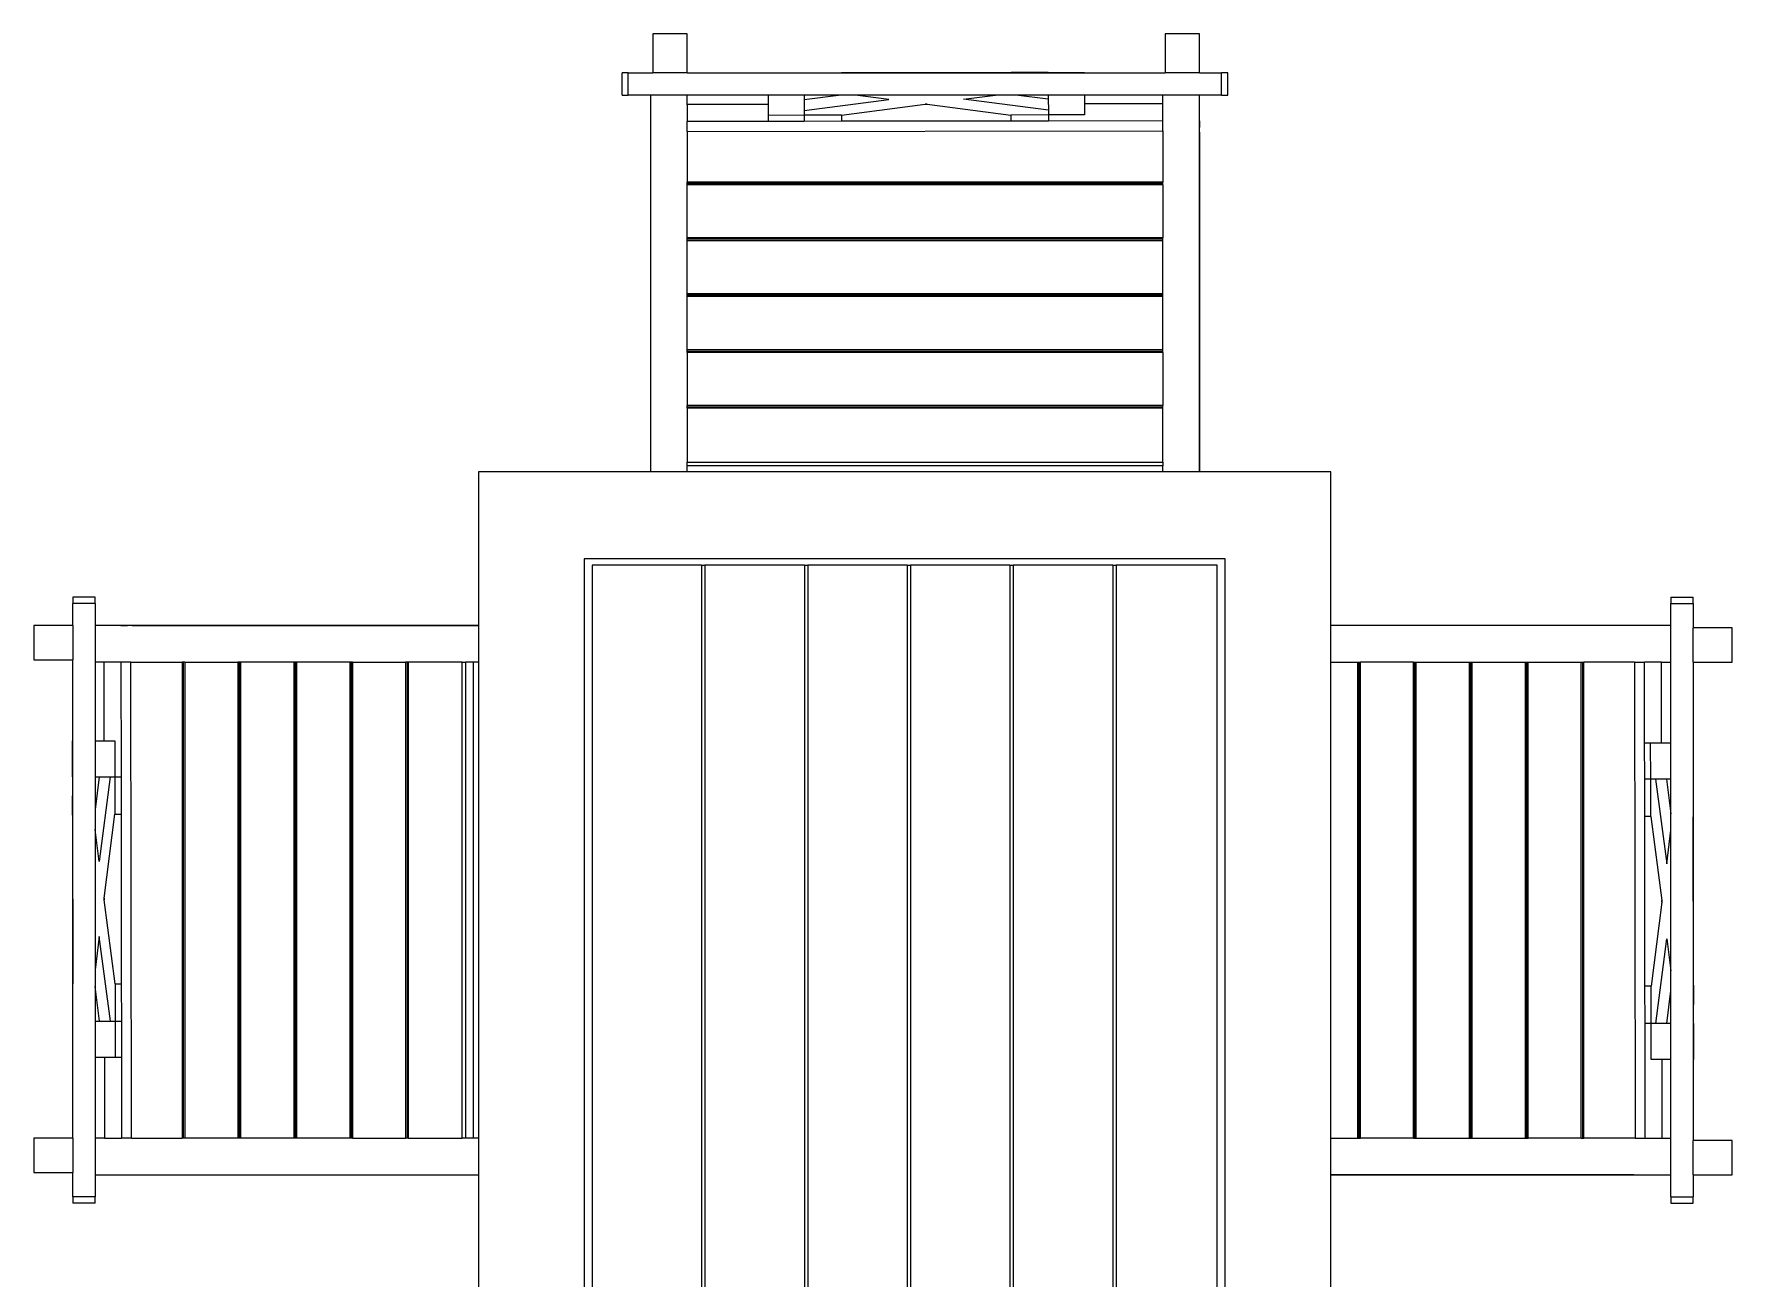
# Model space of a CAD drawing. Header units: millimetres. Extents: x -178823 to 175654, y -172236 to 8261111.
# Drawn here: x -1447 to 498, y 13850 to 15275 of the extents above; entities that cross this region are included whole.
import ezdxf

# ---------------------------------------------------------------- set-up
doc = ezdxf.new("R2010")
doc.units = ezdxf.units.MM
doc.layers.add('Edges', color=7, linetype='Continuous')
doc.layers.add('Moveis', color=255, linetype='Continuous', lineweight=13)

# ---------------------------------------------------------------- blocks, each defined once
blk = doc.blocks.new('Patio Dining Set pl')
at = {"layer": 'Edges'}
for p, q in [((-0.6085, 1.2451), (-0.6493, 1.2451)), ((-0.6493, 1.2451), (-0.6493, 1.1988)), ((-0.6085, 1.1988), (-0.6085, 1.2451)), ((0.0015, 1.2451), (-0.0394, 1.2451)), ((-0.0394, 1.2451), (-0.0394, 1.1988)), ((0.0015, 1.1988), (0.0015, 1.2451)), ((0.0015, 1.2288), (0.0015, 1.2451)), ((0.0015, 1.2146), (0.0015, 1.2288)), ((0.0015, 1.2024), (0.0015, 1.2146)), ((-0.6858, 1.1724), (-0.6858, 1.1988)), ((-0.6785, 1.1988), (-0.6858, 1.1988)), ((-0.6785, 1.1724), (-0.6785, 1.1988)), ((-0.6785, 1.1988), (-0.6493, 1.1988)), ((-0.6085, 1.1988), (-0.6493, 1.1988)), ((-0.6085, 1.1988), (-0.5122, 1.1988)), ((-0.5122, 1.1988), (-0.4693, 1.1989)), ((-0.5122, 1.1988), (-0.4693, 1.1988)), ((-0.4693, 1.1989), (-0.4693, 1.1988)), ((-0.4693, 1.1989), (-0.4247, 1.1989)), ((-0.4693, 1.1988), (-0.4247, 1.1988)), ((-0.223, 1.1992), (-0.4247, 1.1989)), ((-0.4247, 1.1989), (-0.4238, 1.1988)), ((-0.4247, 1.1989), (-0.4247, 1.1988)), ((-0.4247, 1.1988), (-0.4238, 1.1988)), ((-0.4238, 1.1988), (-0.2262, 1.1988)), ((-0.2262, 1.1988), (-0.223, 1.1992)), ((-0.2262, 1.1988), (-0.223, 1.1988)), ((-0.1786, 1.1993), (-0.223, 1.1992)), ((-0.223, 1.1992), (-0.223, 1.1988)), ((-0.223, 1.1992), (-0.1786, 1.1988)), ((-0.223, 1.1988), (-0.1786, 1.1988)), ((-0.1786, 1.1993), (-0.1786, 1.1988)), ((-0.1786, 1.1993), (-0.1357, 1.1993)), ((-0.1786, 1.1988), (-0.1357, 1.1988)), ((-0.1357, 1.1993), (-0.1357, 1.1988)), ((-0.1357, 1.1988), (-0.0394, 1.1988)), ((0.0015, 1.1988), (-0.0394, 1.1988)), ((0.0015, 1.1988), (0.0015, 1.2024)), ((0.0015, 1.1988), (0.0277, 1.1988)), ((0.0277, 1.1724), (0.0277, 1.1988)), ((0.035, 1.1988), (0.0277, 1.1988)), ((0.035, 1.1724), (0.035, 1.1988)), ((-0.6858, 1.1724), (-0.6785, 1.1724)), ((-0.6522, 1.1724), (-0.6785, 1.1724)), ((-0.6085, 1.1724), (-0.6522, 1.1724)), ((-0.6522, 1.1724), (-0.6522, 0.7676)), ((-0.5121, 1.1724), (-0.6085, 1.1724)), ((-0.6085, 1.1611), (-0.6085, 1.1724)), ((-0.5121, 1.1724), (-0.5121, 1.1612)), ((-0.4692, 1.1724), (-0.5121, 1.1724)), ((-0.4692, 1.167), (-0.4282, 1.1724)), ((-0.4692, 1.1724), (-0.4692, 1.167)), ((-0.4282, 1.1724), (-0.4692, 1.1724)), ((-0.4085, 1.1724), (-0.4282, 1.1724)), ((-0.3684, 1.1673), (-0.4085, 1.1724)), ((-0.2414, 1.1724), (-0.4085, 1.1724)), ((-0.2795, 1.1674), (-0.2414, 1.1724)), ((-0.2174, 1.1724), (-0.2414, 1.1724)), ((-0.1786, 1.1674), (-0.2174, 1.1724)), ((-0.1786, 1.1724), (-0.2174, 1.1724)), ((-0.1786, 1.1724), (-0.1786, 1.1674)), ((-0.1357, 1.1724), (-0.1786, 1.1724)), ((-0.1786, 1.1724), (-0.1786, 1.1674)), ((-0.1357, 1.1724), (-0.1357, 1.1617)), ((-0.0423, 1.1724), (-0.1357, 1.1724)), ((-0.0423, 1.1618), (-0.0423, 1.1724)), ((0.0015, 1.1724), (-0.0423, 1.1724)), ((0.0277, 1.1724), (0.0015, 1.1724)), ((0.0015, 1.1417), (0.0015, 1.1724)), ((0.0015, 1.1712), (0.0015, 1.1724)), ((0.0015, 1.1385), (0.0015, 1.1724)), ((0.0277, 1.1724), (0.035, 1.1724)), ((-0.6085, 1.161), (-0.6085, 1.1673)), ((-0.5121, 1.1612), (-0.6085, 1.1611)), ((-0.6085, 1.1611), (-0.6085, 1.1409)), ((-0.5121, 1.1612), (-0.5121, 1.1482)), ((-0.4692, 1.1541), (-0.3684, 1.1673)), ((-0.4692, 1.167), (-0.4692, 1.1541)), ((-0.4692, 1.1541), (-0.4692, 1.1483)), ((-0.4249, 1.1484), (-0.325, 1.1614)), ((-0.325, 1.1614), (-0.324, 1.1616)), ((-0.3231, 1.1614), (-0.325, 1.1614)), ((-0.324, 1.1616), (-0.3231, 1.1614)), ((-0.3231, 1.1614), (-0.2231, 1.1487)), ((-0.1786, 1.1545), (-0.2795, 1.1674)), ((-0.1786, 1.1674), (-0.1786, 1.1545)), ((-0.1786, 1.1545), (-0.1786, 1.1487)), ((-0.0423, 1.1618), (-0.1357, 1.1617)), ((-0.1357, 1.1617), (-0.1357, 1.1488)), ((-0.0423, 1.1417), (-0.0423, 1.1618)), ((0.0015, 1.171), (0.0015, 1.1712)), ((0.0015, 1.1332), (0.0015, 1.1673)), ((0.0015, 1.161), (0.0015, 1.1673)), ((-0.5121, 1.141), (-0.6085, 1.1409)), ((-0.6085, 1.1291), (-0.6085, 1.1409)), ((-0.4692, 1.1483), (-0.5121, 1.1482)), ((-0.5121, 1.1482), (-0.5121, 1.141)), ((-0.4692, 1.1411), (-0.5121, 1.141)), ((-0.4249, 1.1484), (-0.4692, 1.1483)), ((-0.4692, 1.1483), (-0.4692, 1.1411)), ((-0.4249, 1.1411), (-0.4692, 1.1411)), ((-0.4249, 1.1484), (-0.4249, 1.1411)), ((-0.2231, 1.1414), (-0.4249, 1.1411)), ((-0.2231, 1.1487), (-0.2231, 1.1414)), ((-0.1786, 1.1487), (-0.2231, 1.1487)), ((-0.1785, 1.1415), (-0.2231, 1.1414)), ((-0.1357, 1.1488), (-0.1786, 1.1487)), ((-0.1786, 1.1487), (-0.1785, 1.1415)), ((-0.0423, 1.1417), (-0.1785, 1.1415)), ((-0.0423, 1.1299), (-0.0423, 1.1417)), ((0.0015, 1.1385), (0.0015, 1.1417)), ((0.0015, 1.1337), (0.0015, 1.1385)), ((0.0015, 1.098), (0.0015, 1.1385)), ((0.0015, 1.1332), (0.0015, 1.1337)), ((0.0015, 1.1299), (0.0015, 1.1332)), ((0.0015, 1.0989), (0.0015, 1.1332)), ((-0.6085, 1.1291), (-0.0423, 1.1299)), ((-0.6085, 1.1291), (-0.6085, 1.0687)), ((-0.0423, 1.1299), (-0.0423, 1.0687)), ((0.0015, 1.1283), (0.0015, 1.1299)), ((0.0015, 1.1283), (0.0015, 1.1299)), ((0.0015, 1.1283), (0.0015, 0.7676)), ((0.0015, 1.1277), (0.0015, 1.1283)), ((0.0015, 1.0644), (0.0015, 1.0989)), ((0.0015, 1.0572), (0.0015, 1.098)), ((-0.0423, 1.0687), (-0.6085, 1.0687)), ((-0.6085, 1.0673), (-0.6085, 1.0687)), ((-0.0423, 1.0673), (-0.6085, 1.0673)), ((-0.6085, 1.0654), (-0.6085, 1.0673)), ((-0.0423, 1.0654), (-0.6085, 1.0654)), ((-0.6085, 1.0025), (-0.6085, 1.0654)), ((-0.0423, 1.0673), (-0.0423, 1.0687)), ((-0.0423, 1.0654), (-0.0423, 1.0673)), ((-0.0423, 1.0654), (-0.0423, 1.0025)), ((0.0015, 1.0298), (0.0015, 1.0644)), ((0.0015, 1.0161), (0.0015, 1.0572)), ((0.0015, 0.9951), (0.0015, 1.0298)), ((0.0015, 0.9747), (0.0015, 1.0161)), ((-0.0423, 1.0025), (-0.6085, 1.0025)), ((-0.6085, 1.001), (-0.6085, 1.0025)), ((-0.0423, 1.001), (-0.6085, 1.001)), ((-0.6085, 0.9992), (-0.6085, 1.001)), ((-0.0423, 0.9992), (-0.6085, 0.9992)), ((-0.6085, 0.9358), (-0.6085, 0.9992)), ((-0.0423, 1.001), (-0.0423, 1.0025)), ((-0.0423, 0.9992), (-0.0423, 1.001)), ((-0.0423, 0.9358), (-0.0423, 0.9992)), ((0.0015, 0.9603), (0.0015, 0.9951)), ((0.0015, 0.9332), (0.0015, 0.9747)), ((0.0015, 0.9254), (0.0015, 0.9603)), ((-0.0423, 0.9358), (-0.6085, 0.9358)), ((-0.6085, 0.9342), (-0.6085, 0.9358)), ((-0.0423, 0.9342), (-0.6085, 0.9342)), ((-0.6085, 0.9326), (-0.6085, 0.9342)), ((-0.0423, 0.9326), (-0.6085, 0.9326)), ((-0.6085, 0.8692), (-0.6085, 0.9326)), ((-0.0423, 0.9342), (-0.0423, 0.9358)), ((-0.0423, 0.9326), (-0.0423, 0.9342)), ((-0.0423, 0.8692), (-0.0423, 0.9326)), ((0.0015, 0.8915), (0.0015, 0.9332)), ((0.0015, 0.8904), (0.0015, 0.9254)), ((0.0015, 0.8498), (0.0015, 0.8915)), ((0.0015, 0.8554), (0.0015, 0.8904)), ((-0.0423, 0.8692), (-0.6085, 0.8692)), ((-0.6085, 0.8675), (-0.6085, 0.8692)), ((-0.0423, 0.8675), (-0.0423, 0.8692)), ((-0.0423, 0.8675), (-0.6085, 0.8675)), ((-0.6085, 0.8663), (-0.6085, 0.8675)), ((-0.0423, 0.8663), (-0.6085, 0.8663)), ((-0.6085, 0.8659), (-0.6085, 0.8663)), ((-0.0423, 0.8659), (-0.6085, 0.8659)), ((-0.6085, 0.8659), (-0.6085, 0.803)), ((-0.0423, 0.8663), (-0.0423, 0.8675)), ((-0.0423, 0.8659), (-0.0423, 0.8663)), ((-0.0423, 0.8659), (-0.0423, 0.803)), ((0.0015, 0.8204), (0.0015, 0.8554)), ((0.0015, 0.808), (0.0015, 0.8498)), ((0.0015, 0.7854), (0.0015, 0.8204)), ((-0.0423, 0.803), (-0.6085, 0.803)), ((-0.6085, 0.8011), (-0.6085, 0.803)), ((-0.0423, 0.8011), (-0.6085, 0.8011)), ((-0.6085, 0.7997), (-0.6085, 0.8011)), ((-0.0423, 0.7997), (-0.6085, 0.7997)), ((-0.6085, 0.7676), (-0.6085, 0.7997)), ((-0.0423, 0.8011), (-0.0423, 0.803)), ((-0.0423, 0.7997), (-0.0423, 0.8011)), ((-0.0423, 0.7676), (-0.0423, 0.7997)), ((0.0015, 0.7676), (0.0015, 0.808)), ((0.0015, 0.7676), (0.0015, 0.7854)), ((-0.6522, 0.7676), (-0.8348, 0.7676)), ((-0.8348, 0.7676), (-0.8348, 0.6114)), ((-0.6085, 0.7676), (-0.6522, 0.7676)), ((-0.0423, 0.7676), (-0.6085, 0.7676)), ((0.0015, 0.7676), (-0.0423, 0.7676)), ((0.1878, 0.7676), (0.0015, 0.7676)), ((-1.2832, 0.6449), (-1.3097, 0.6449)), ((-1.3097, 0.6449), (-1.3097, 0.6376)), ((-1.2832, 0.6376), (-1.3097, 0.6376)), ((-1.3097, 0.6114), (-1.3097, 0.6376)), ((-1.2832, 0.6376), (-1.2832, 0.6449)), ((-1.2832, 0.6376), (-1.2832, 0.6114)), ((0.962, 0.6417), (-0.7316, 0.6417)), ((-0.7316, 0.6417), (-0.7316, -0.1211)), ((-0.7238, 0.6322), (-0.7238, 0.5119)), ((0.9542, 0.6322), (-0.7238, 0.6322)), ((-1.3559, 0.6114), (-1.3559, 0.5705)), ((-1.3097, 0.6114), (-1.3559, 0.6114)), ((-1.3397, 0.6114), (-1.3559, 0.6114)), ((-1.3255, 0.6114), (-1.3397, 0.6114)), ((-1.3132, 0.6114), (-1.3255, 0.6114)), ((-1.3097, 0.6114), (-1.3132, 0.6114)), ((-1.3097, 0.6114), (-1.3097, 0.5705)), ((-1.2832, 0.6114), (-1.2832, 0.5676)), ((-1.2526, 0.6114), (-1.2832, 0.6114)), ((-1.282, 0.6114), (-1.2832, 0.6114)), ((-1.2494, 0.6114), (-1.2832, 0.6114)), ((-1.2818, 0.6114), (-1.282, 0.6114)), ((-1.244, 0.6114), (-1.2781, 0.6114)), ((-1.2718, 0.6114), (-1.2781, 0.6114)), ((-1.2526, 0.6114), (-1.2494, 0.6114)), ((-1.2494, 0.6114), (-1.2445, 0.6114)), ((-1.2089, 0.6114), (-1.2494, 0.6114)), ((-1.244, 0.6114), (-1.2445, 0.6114)), ((-1.2408, 0.6114), (-1.244, 0.6114)), ((-1.2097, 0.6114), (-1.244, 0.6114)), ((-1.2391, 0.6114), (-1.2408, 0.6114)), ((-1.2391, 0.6114), (-1.2408, 0.6114)), ((-1.2391, 0.6114), (-0.8348, 0.6114)), ((-1.2386, 0.6114), (-1.2391, 0.6114)), ((-1.1753, 0.6114), (-1.2097, 0.6114)), ((-1.168, 0.6114), (-1.2089, 0.6114)), ((-1.1407, 0.6114), (-1.1753, 0.6114)), ((-1.1269, 0.6114), (-1.168, 0.6114)), ((-1.106, 0.6114), (-1.1407, 0.6114)), ((-1.0856, 0.6114), (-1.1269, 0.6114)), ((-1.0711, 0.6114), (-1.106, 0.6114)), ((-1.044, 0.6114), (-1.0856, 0.6114)), ((-1.0362, 0.6114), (-1.0711, 0.6114)), ((-1.0024, 0.6114), (-1.044, 0.6114)), ((-1.0013, 0.6114), (-1.0362, 0.6114)), ((-0.9606, 0.6114), (-1.0024, 0.6114)), ((-0.9663, 0.6114), (-1.0013, 0.6114)), ((-0.9313, 0.6114), (-0.9663, 0.6114)), ((-0.9189, 0.6114), (-0.9606, 0.6114)), ((-0.8962, 0.6114), (-0.9313, 0.6114)), ((-0.8771, 0.6114), (-0.9189, 0.6114)), ((-0.8612, 0.6114), (-0.8962, 0.6114)), ((-0.8355, 0.6114), (-0.8771, 0.6114)), ((-0.8348, 0.6114), (-0.8355, 0.6114)), ((-0.8348, 0.6114), (-0.8348, 0.5676)), ((-1.3559, 0.5705), (-1.3097, 0.5705)), ((-1.3097, 0.4742), (-1.3097, 0.5705)), ((-1.2727, 0.5676), (-1.2832, 0.5676)), ((-1.2832, 0.5676), (-1.2832, 0.4742)), ((-1.2727, 0.5676), (-1.2726, 0.4742)), ((-1.2525, 0.5676), (-1.2727, 0.5676)), ((-1.2525, 0.5676), (-1.2523, 0.4314)), ((-1.2407, 0.5676), (-1.2525, 0.5676)), ((-1.2399, 0.0014), (-1.2407, 0.5676)), ((-1.2407, 0.5676), (-1.1795, 0.5676)), ((-1.1795, 0.5676), (-1.1795, 0.0014)), ((-1.1782, 0.5676), (-1.1795, 0.5676)), ((-1.1782, 0.5676), (-1.1782, 0.0014)), ((-1.1763, 0.5676), (-1.1782, 0.5676)), ((-1.1763, 0.5676), (-1.1763, 0.0014)), ((-1.1763, 0.5676), (-1.1133, 0.5676)), ((-1.1133, 0.5676), (-1.1133, 0.0014)), ((-1.1118, 0.5676), (-1.1133, 0.5676)), ((-1.1118, 0.5676), (-1.1118, 0.0014)), ((-1.11, 0.5676), (-1.1118, 0.5676)), ((-1.11, 0.5676), (-1.11, 0.0014)), ((-1.0467, 0.5676), (-1.11, 0.5676)), ((-1.0467, 0.5676), (-1.0467, 0.0014)), ((-1.0451, 0.5676), (-1.0467, 0.5676)), ((-1.0451, 0.5676), (-1.0451, 0.0014)), ((-1.0434, 0.5676), (-1.0451, 0.5676)), ((-1.0434, 0.5676), (-1.0434, 0.0014)), ((-0.9801, 0.5676), (-1.0434, 0.5676)), ((-0.9801, 0.5676), (-0.9801, 0.0014)), ((-0.9783, 0.5676), (-0.9801, 0.5676)), ((-0.9783, 0.5676), (-0.9783, 0.0014)), ((-0.9771, 0.5676), (-0.9783, 0.5676)), ((-0.9771, 0.5676), (-0.9771, 0.0014)), ((-0.9768, 0.5676), (-0.9771, 0.5676)), ((-0.9768, 0.5676), (-0.9768, 0.0014)), ((-0.9768, 0.5676), (-0.9138, 0.5676)), ((-0.9138, 0.5676), (-0.9138, 0.0014)), ((-0.912, 0.5676), (-0.9138, 0.5676)), ((-0.912, 0.5676), (-0.912, 0.0014)), ((-0.9106, 0.5676), (-0.912, 0.5676)), ((-0.9106, 0.5676), (-0.9106, 0.0014)), ((-0.8464, 0.5676), (-0.9106, 0.5676)), ((-0.8464, 0.0014), (-0.8464, 0.5676)), ((-0.8464, 0.5676), (-0.8423, 0.5676)), ((-0.8423, 0.5676), (-0.8423, 0.0014)), ((-0.8348, 0.5676), (-0.8423, 0.5676)), ((-0.8348, 0.5676), (-0.8348, 0.0014)), ((-0.7238, 0.5119), (0.9542, 0.5119)), ((-0.7238, 0.5079), (-0.7238, 0.5119)), ((-0.7238, 0.5079), (0.9542, 0.5079)), ((-0.7238, 0.5079), (-0.7238, 0.3896)), ((-1.3101, 0.4313), (-1.3102, 0.4742)), ((-1.3102, 0.4742), (-1.3097, 0.4742)), ((-1.3097, 0.4313), (-1.3097, 0.4742)), ((-1.2832, 0.4742), (-1.2726, 0.4742)), ((-1.2832, 0.4742), (-1.2832, 0.4313)), ((-1.2726, 0.4742), (-1.2596, 0.4742)), ((-1.2596, 0.4742), (-1.2596, 0.4314)), ((-1.3101, 0.4313), (-1.3101, 0.3869)), ((-1.3101, 0.4313), (-1.3097, 0.4313)), ((-1.3101, 0.3869), (-1.3097, 0.4313)), ((-1.3097, 0.3869), (-1.3097, 0.4313)), ((-1.2783, 0.4313), (-1.2832, 0.3925)), ((-1.2832, 0.4313), (-1.2783, 0.4313)), ((-1.2832, 0.4313), (-1.2832, 0.3925)), ((-1.2832, 0.4313), (-1.2783, 0.4313)), ((-1.2653, 0.4314), (-1.2783, 0.3304)), ((-1.2783, 0.4313), (-1.2653, 0.4314)), ((-1.2653, 0.4314), (-1.2596, 0.4314)), ((-1.2596, 0.4314), (-1.2523, 0.4314)), ((-1.2596, 0.4314), (-1.2595, 0.3868)), ((-1.2523, 0.4314), (-1.2523, 0.3868)), ((-1.3097, 0.3837), (-1.3101, 0.3869)), ((-1.3101, 0.3869), (-1.3097, 0.3869)), ((-1.3101, 0.3869), (-1.3098, 0.1852)), ((-1.3097, 0.3837), (-1.3097, 0.3869)), ((-1.2832, 0.3925), (-1.2832, 0.3685)), ((-1.2723, 0.2869), (-1.2595, 0.3868)), ((-1.2595, 0.3868), (-1.2523, 0.3868)), ((-1.2523, 0.3868), (-1.252, 0.185)), ((-0.7238, 0.3896), (0.9542, 0.3896)), ((-0.7238, 0.3856), (-0.7238, 0.3896)), ((-0.7238, 0.3856), (0.9542, 0.3856)), ((-0.7238, 0.3856), (-0.7238, 0.2673)), ((-1.3097, 0.1862), (-1.3097, 0.3837)), ((-1.2783, 0.3304), (-1.2832, 0.3685)), ((-1.2832, 0.3685), (-1.2832, 0.2014)), ((-1.2724, 0.2859), (-1.2723, 0.2869)), ((-1.2723, 0.2849), (-1.2724, 0.2859)), ((-1.2723, 0.2869), (-1.2723, 0.2849)), ((-1.2592, 0.185), (-1.2723, 0.2849)), ((-0.7238, 0.2673), (0.9542, 0.2673)), ((-0.7238, 0.2633), (-0.7238, 0.2673)), ((-0.7238, 0.2633), (0.9542, 0.2633)), ((-0.7238, 0.2633), (-0.7238, 0.1449)), ((-1.2781, 0.2415), (-1.2832, 0.2014)), ((-1.2649, 0.1407), (-1.2781, 0.2415)), ((-1.3098, 0.1852), (-1.3097, 0.1862)), ((-1.3097, 0.1407), (-1.3098, 0.1852)), ((-1.3098, 0.1852), (-1.3097, 0.1852)), ((-1.3097, 0.1852), (-1.3097, 0.1862)), ((-1.3097, 0.1407), (-1.3097, 0.1852)), ((-1.2832, 0.2014), (-1.2832, 0.1817)), ((-1.2592, 0.185), (-1.252, 0.185)), ((-1.2592, 0.185), (-1.2592, 0.1407)), ((-1.252, 0.185), (-1.2519, 0.1407)), ((-1.2779, 0.1407), (-1.2832, 0.1817)), ((-1.2832, 0.1817), (-1.2832, 0.1407)), ((-0.7238, 0.1449), (0.9542, 0.1449)), ((-0.7238, 0.1409), (-0.7238, 0.1449)), ((-1.3097, 0.0978), (-1.3097, 0.1407)), ((-1.3097, 0.1407), (-1.3097, 0.1407)), ((-1.3097, 0.0978), (-1.3097, 0.1407)), ((-1.2832, 0.1407), (-1.2779, 0.1407)), ((-1.2832, 0.1407), (-1.2832, 0.0978)), ((-1.2779, 0.1407), (-1.2649, 0.1407)), ((-1.2649, 0.1407), (-1.2592, 0.1407)), ((-1.2592, 0.1407), (-1.2591, 0.0978)), ((-1.2592, 0.1407), (-1.2519, 0.1407)), ((-1.2519, 0.1407), (-1.2519, 0.0978)), ((-0.7238, 0.1409), (0.9542, 0.1409)), ((-0.7238, 0.1409), (-0.7238, 0.0226)), ((-1.3097, 0.0014), (-1.3097, 0.0978)), ((-1.2832, 0.0978), (-1.272, 0.0978)), ((-1.2832, 0.0978), (-1.2832, 0.0014)), ((-1.272, 0.0978), (-1.2591, 0.0978)), ((-1.272, 0.0978), (-1.2719, 0.0014)), ((-1.2591, 0.0978), (-1.2519, 0.0978)), ((-1.2519, 0.0978), (-1.2517, 0.0014)), ((-0.7238, 0.0226), (0.9542, 0.0226)), ((-0.7238, 0.0186), (-0.7238, 0.0226)), ((-1.3559, 0.0014), (-1.3559, -0.0394)), ((-1.3097, 0.0014), (-1.3559, 0.0014)), ((-1.3097, 0.0014), (-1.3097, -0.0394)), ((-1.2832, 0.0014), (-1.2832, -0.0423)), ((-1.2719, 0.0014), (-1.2832, 0.0014)), ((-1.2718, 0.0014), (-1.2781, 0.0014)), ((-1.2719, 0.0014), (-1.2517, 0.0014)), ((-1.2399, 0.0014), (-1.2517, 0.0014)), ((-1.2399, 0.0014), (-1.1795, 0.0014)), ((-1.1782, 0.0014), (-1.1795, 0.0014)), ((-1.1763, 0.0014), (-1.1782, 0.0014)), ((-1.1133, 0.0014), (-1.1763, 0.0014)), ((-1.1118, 0.0014), (-1.1133, 0.0014)), ((-1.11, 0.0014), (-1.1118, 0.0014)), ((-1.0467, 0.0014), (-1.11, 0.0014)), ((-1.0451, 0.0014), (-1.0467, 0.0014)), ((-1.0434, 0.0014), (-1.0451, 0.0014)), ((-0.9801, 0.0014), (-1.0434, 0.0014)), ((-0.9783, 0.0014), (-0.9801, 0.0014)), ((-0.9771, 0.0014), (-0.9783, 0.0014)), ((-0.9768, 0.0014), (-0.9771, 0.0014)), ((-0.9768, 0.0014), (-0.9138, 0.0014)), ((-0.912, 0.0014), (-0.9138, 0.0014)), ((-0.9106, 0.0014), (-0.912, 0.0014)), ((-0.9106, 0.0014), (-0.8464, 0.0014)), ((-0.8423, 0.0014), (-0.8464, 0.0014)), ((-0.8348, 0.0014), (-0.8423, 0.0014)), ((-0.8348, 0.0014), (-0.8348, -0.0423)), ((-0.7238, 0.0186), (-0.7238, -0.1116)), ((-0.7238, 0.0186), (0.9542, 0.0186)), ((-1.3559, -0.0394), (-1.3097, -0.0394)), ((-1.3097, -0.0686), (-1.3097, -0.0394)), ((-1.2832, -0.0423), (-1.2832, -0.0686)), ((-1.2832, -0.0423), (-0.8348, -0.0423)), ((-0.8348, -0.0423), (-0.8348, -0.247)), ((-1.2832, -0.0686), (-1.3097, -0.0686)), ((-1.3097, -0.0686), (-1.3097, -0.0759)), ((-1.2832, -0.0759), (-1.3097, -0.0759)), ((-1.2832, -0.0759), (-1.2832, -0.0686)), ((-0.7316, -0.1211), (0.962, -0.1211)), ((-0.7238, -0.1116), (0.9542, -0.1116)), ((-0.8348, -0.247), (-0.6522, -0.247)), ((-0.6522, -0.247), (-0.6085, -0.247)), ((-0.6522, -0.6592), (-0.6522, -0.247)), ((-0.6522, -0.247), (-0.6522, -0.2556)), ((-0.6522, -0.2556), (-0.6522, -0.2972)), ((-0.6085, -0.247), (-0.6085, -0.2533)), ((-0.6085, -0.247), (-0.0423, -0.247)), ((-0.6085, -0.2533), (-0.0423, -0.2533)), ((-0.6085, -0.2533), (-0.6085, -0.2624)), ((-0.6085, -0.2624), (-0.0423, -0.2624)), ((-0.6085, -0.2665), (-0.6085, -0.2624)), ((-0.0423, -0.247), (-0.0423, -0.2533)), ((-0.0423, -0.247), (0.0015, -0.247)), ((-0.0423, -0.2533), (-0.0423, -0.2624)), ((-0.0423, -0.2624), (-0.0423, -0.2665)), ((0.0015, -0.247), (0.1878, -0.247)), ((0.0015, -0.7033), (0.0015, -0.247)), ((-0.6522, -0.2813), (-0.6522, -0.3163)), ((-0.0423, -0.2665), (-0.6085, -0.2665)), ((-0.6085, -0.2665), (-0.6085, -0.3307)), ((-0.0423, -0.3307), (-0.0423, -0.2665)), ((-0.6522, -0.2972), (-0.6522, -0.339)), ((-0.6522, -0.3163), (-0.6522, -0.3513)), ((-0.6522, -0.339), (-0.6522, -0.3807)), ((-0.6085, -0.3307), (-0.0423, -0.3307)), ((-0.6085, -0.3307), (-0.6085, -0.332)), ((-0.6085, -0.332), (-0.0423, -0.332)), ((-0.6085, -0.332), (-0.6085, -0.3339)), ((-0.6085, -0.3339), (-0.0423, -0.3339)), ((-0.6085, -0.3969), (-0.6085, -0.3339)), ((-0.0423, -0.3307), (-0.0423, -0.332)), ((-0.0423, -0.332), (-0.0423, -0.3339)), ((-0.0423, -0.3969), (-0.0423, -0.3339)), ((-0.6522, -0.3513), (-0.6522, -0.3864)), ((-0.6522, -0.3807), (-0.6522, -0.4225)), ((-0.6522, -0.3864), (-0.6522, -0.4214)), ((-0.6085, -0.3969), (-0.0423, -0.3969)), ((-0.6085, -0.3969), (-0.6085, -0.3972)), ((-0.6085, -0.3972), (-0.0423, -0.3972)), ((-0.6085, -0.3972), (-0.6085, -0.3984)), ((-0.6085, -0.3984), (-0.0423, -0.3984)), ((-0.6085, -0.3984), (-0.6085, -0.4002)), ((-0.6085, -0.4002), (-0.0423, -0.4002)), ((-0.6085, -0.4002), (-0.6085, -0.4635)), ((-0.0423, -0.3969), (-0.0423, -0.3972)), ((-0.0423, -0.3972), (-0.0423, -0.3984)), ((-0.0423, -0.3984), (-0.0423, -0.4002)), ((-0.0423, -0.4002), (-0.0423, -0.4635)), ((-0.6522, -0.4214), (-0.6522, -0.4563)), ((-0.6522, -0.4225), (-0.6522, -0.4641)), ((-0.6522, -0.4563), (-0.6522, -0.4912)), ((-0.6522, -0.4641), (-0.6522, -0.5056)), ((-0.6085, -0.4635), (-0.0423, -0.4635)), ((-0.6085, -0.4635), (-0.6085, -0.4652)), ((-0.0423, -0.4635), (-0.0423, -0.4652)), ((-0.6085, -0.4652), (-0.0423, -0.4652)), ((-0.6085, -0.4652), (-0.6085, -0.4668)), ((-0.6085, -0.4668), (-0.0423, -0.4668)), ((-0.6085, -0.4668), (-0.6085, -0.5301)), ((-0.0423, -0.4652), (-0.0423, -0.4668)), ((-0.0423, -0.4668), (-0.0423, -0.5301)), ((-0.6522, -0.4912), (-0.6522, -0.526)), ((-0.6522, -0.5056), (-0.6522, -0.547)), ((-0.6522, -0.526), (-0.6522, -0.5608)), ((-0.6085, -0.5301), (-0.0423, -0.5301)), ((-0.6085, -0.5301), (-0.6085, -0.5319)), ((-0.6085, -0.5319), (-0.0423, -0.5319)), ((-0.6085, -0.5319), (-0.6085, -0.5334)), ((-0.6085, -0.5334), (-0.0423, -0.5334)), ((-0.6085, -0.5964), (-0.6085, -0.5334)), ((-0.0423, -0.5301), (-0.0423, -0.5319)), ((-0.0423, -0.5319), (-0.0423, -0.5334)), ((-0.0423, -0.5334), (-0.0423, -0.5964)), ((-0.6522, -0.547), (-0.6522, -0.5881)), ((-0.6522, -0.5608), (-0.6522, -0.5954)), ((-0.6522, -0.5881), (-0.6522, -0.629)), ((-0.6522, -0.5954), (-0.6522, -0.6298)), ((-0.6085, -0.5964), (-0.0423, -0.5964)), ((-0.6085, -0.5964), (-0.6085, -0.5983)), ((-0.6085, -0.5983), (-0.0423, -0.5983)), ((-0.6085, -0.5983), (-0.6085, -0.5996)), ((-0.6085, -0.5996), (-0.0423, -0.5996)), ((-0.6085, -0.6608), (-0.6085, -0.5996)), ((-0.0423, -0.5964), (-0.0423, -0.5983)), ((-0.0423, -0.5983), (-0.0423, -0.5996)), ((-0.0423, -0.66), (-0.0423, -0.5996)), ((-0.6522, -0.629), (-0.6522, -0.6695)), ((-0.6522, -0.6298), (-0.6522, -0.6641)), ((-0.6522, -0.6592), (-0.6523, -0.6609)), ((-0.6523, -0.6609), (-0.6522, -0.6641)), ((-0.6522, -0.6641), (-0.6523, -0.6646)), ((-0.6522, -0.6695), (-0.6523, -0.6646)), ((-0.6522, -0.6586), (-0.6522, -0.6592)), ((-0.6522, -0.6592), (-0.6522, -0.6609)), ((-0.6522, -0.6641), (-0.6522, -0.6982)), ((-0.0423, -0.66), (-0.6085, -0.6608)), ((-0.6085, -0.6608), (-0.6085, -0.6726)), ((-0.0423, -0.66), (-0.0423, -0.6718)), ((-0.6523, -0.6727), (-0.6522, -0.6695)), ((-0.6523, -0.6727), (-0.6522, -0.7033)), ((-0.6522, -0.6695), (-0.6522, -0.7033)), ((-0.6085, -0.6726), (-0.4722, -0.6724)), ((-0.6085, -0.6726), (-0.6085, -0.6928)), ((-0.5151, -0.6797), (-0.4722, -0.6797)), ((-0.5151, -0.6927), (-0.5151, -0.6797)), ((-0.4722, -0.6724), (-0.4277, -0.6723)), ((-0.4722, -0.6797), (-0.4722, -0.6724)), ((-0.4722, -0.6797), (-0.4277, -0.6796)), ((-0.4722, -0.6854), (-0.4722, -0.6797)), ((-0.4722, -0.6854), (-0.3713, -0.6983)), ((-0.4722, -0.6984), (-0.4722, -0.6854)), ((-0.4277, -0.6723), (-0.2258, -0.6721)), ((-0.4277, -0.6796), (-0.4277, -0.6723)), ((-0.3277, -0.6924), (-0.4277, -0.6796)), ((-0.2258, -0.6793), (-0.3258, -0.6924)), ((-0.1815, -0.685), (-0.2823, -0.6982)), ((-0.2258, -0.6721), (-0.1815, -0.672)), ((-0.2258, -0.6793), (-0.2258, -0.6721)), ((-0.2258, -0.6793), (-0.1815, -0.6793)), ((-0.1815, -0.672), (-0.1386, -0.6719)), ((-0.1815, -0.6793), (-0.1815, -0.672)), ((-0.1815, -0.6793), (-0.1387, -0.6792)), ((-0.1815, -0.685), (-0.1815, -0.6793)), ((-0.1815, -0.698), (-0.1815, -0.685)), ((-0.1387, -0.6792), (-0.1386, -0.6719)), ((-0.1386, -0.6921), (-0.1387, -0.6792)), ((-0.1386, -0.6719), (-0.0423, -0.6718)), ((-0.0423, -0.692), (-0.0423, -0.6718)), ((-0.6858, -0.7033), (-0.6858, -0.7298)), ((-0.6785, -0.7033), (-0.6858, -0.7033)), ((-0.6785, -0.7033), (-0.6785, -0.7298)), ((-0.6785, -0.7033), (-0.6522, -0.7033)), ((-0.6522, -0.6919), (-0.6522, -0.6982)), ((-0.6522, -0.7019), (-0.6522, -0.7021)), ((-0.6522, -0.7021), (-0.6522, -0.7033)), ((-0.6522, -0.7033), (-0.6085, -0.7033)), ((-0.6085, -0.6928), (-0.5151, -0.6927)), ((-0.6085, -0.6928), (-0.6085, -0.7033)), ((-0.6085, -0.7033), (-0.5151, -0.7033)), ((-0.5151, -0.7033), (-0.5151, -0.6927)), ((-0.5151, -0.7033), (-0.4722, -0.7033)), ((-0.4722, -0.6984), (-0.4334, -0.7033)), ((-0.4722, -0.7033), (-0.4722, -0.6984)), ((-0.4722, -0.7033), (-0.4722, -0.6984)), ((-0.4722, -0.7033), (-0.4334, -0.7033)), ((-0.4334, -0.7033), (-0.4094, -0.7033)), ((-0.3713, -0.6983), (-0.4094, -0.7033)), ((-0.4094, -0.7033), (-0.2423, -0.7033)), ((-0.3277, -0.6924), (-0.3258, -0.6924)), ((-0.3267, -0.6925), (-0.3277, -0.6924)), ((-0.3258, -0.6924), (-0.3267, -0.6925)), ((-0.2823, -0.6982), (-0.2423, -0.7033)), ((-0.2423, -0.7033), (-0.2226, -0.7033)), ((-0.1815, -0.698), (-0.2226, -0.7033)), ((-0.2226, -0.7033), (-0.1815, -0.7033)), ((-0.1815, -0.7033), (-0.1815, -0.698)), ((-0.1815, -0.7033), (-0.1386, -0.7033)), ((-0.1386, -0.6921), (-0.0423, -0.692)), ((-0.1386, -0.7033), (-0.1386, -0.6921)), ((-0.1386, -0.7033), (-0.0423, -0.7033)), ((-0.0423, -0.6919), (-0.0423, -0.6982)), ((-0.0423, -0.692), (-0.0423, -0.7033)), ((-0.0423, -0.7033), (0.0015, -0.7033)), ((0.0015, -0.7033), (0.0277, -0.7033)), ((0.0277, -0.7033), (0.0277, -0.7298)), ((0.035, -0.7033), (0.0277, -0.7033)), ((0.035, -0.7033), (0.035, -0.7298)), ((-0.6858, -0.7298), (-0.6785, -0.7298)), ((-0.6522, -0.7298), (-0.6785, -0.7298)), ((-0.6522, -0.7298), (-0.6114, -0.7298)), ((-0.6522, -0.7298), (-0.6522, -0.776)), ((-0.6522, -0.7298), (-0.6522, -0.7333)), ((-0.6522, -0.7333), (-0.6522, -0.7456)), ((-0.6522, -0.7456), (-0.6522, -0.7598)), ((-0.6114, -0.776), (-0.6114, -0.7298)), ((-0.5151, -0.7298), (-0.6114, -0.7298)), ((-0.5151, -0.7303), (-0.5151, -0.7298)), ((-0.4722, -0.7298), (-0.5151, -0.7298)), ((-0.4722, -0.7302), (-0.5151, -0.7303)), ((-0.4722, -0.7302), (-0.4722, -0.7298)), ((-0.4277, -0.7298), (-0.4722, -0.7298)), ((-0.4277, -0.7302), (-0.4722, -0.7298)), ((-0.4722, -0.7302), (-0.4277, -0.7302)), ((-0.4245, -0.7298), (-0.4277, -0.7302)), ((-0.4277, -0.7302), (-0.4277, -0.7298)), ((-0.4245, -0.7298), (-0.4277, -0.7298)), ((-0.4277, -0.7302), (-0.226, -0.7299)), ((-0.227, -0.7298), (-0.4245, -0.7298)), ((-0.226, -0.7299), (-0.227, -0.7298)), ((-0.226, -0.7298), (-0.227, -0.7298)), ((-0.1815, -0.7298), (-0.226, -0.7299)), ((-0.226, -0.7299), (-0.226, -0.7298)), ((-0.1815, -0.7298), (-0.226, -0.7298)), ((-0.1386, -0.7298), (-0.1815, -0.7298)), ((-0.1815, -0.7298), (-0.1815, -0.7298)), ((-0.1386, -0.7298), (-0.1815, -0.7298)), ((-0.0423, -0.7298), (-0.1386, -0.7298)), ((-0.0423, -0.7298), (-0.0014, -0.7298)), ((-0.0423, -0.7298), (-0.0423, -0.776)), ((-0.0014, -0.776), (-0.0014, -0.7298)), ((0.0277, -0.7298), (-0.0014, -0.7298)), ((0.0277, -0.7298), (0.035, -0.7298)), ((-0.6522, -0.7598), (-0.6522, -0.776)), ((-0.6522, -0.776), (-0.6114, -0.776)), ((-0.0423, -0.776), (-0.0014, -0.776))]:
    blk.add_line(p, q, dxfattribs=at)

msp = doc.modelspace()

# ---------------------------------------------------------------- block references
at = {"layer": 'Moveis', "xscale": 962.3439943938895, "yscale": 962.3439943938895, "zscale": 962.3439943938895, "rotation": 270}
msp.add_blockref('Patio Dining Set pl', (-700.169, 13969.988), dxfattribs=at)

doc.saveas('drawing.dxf')
